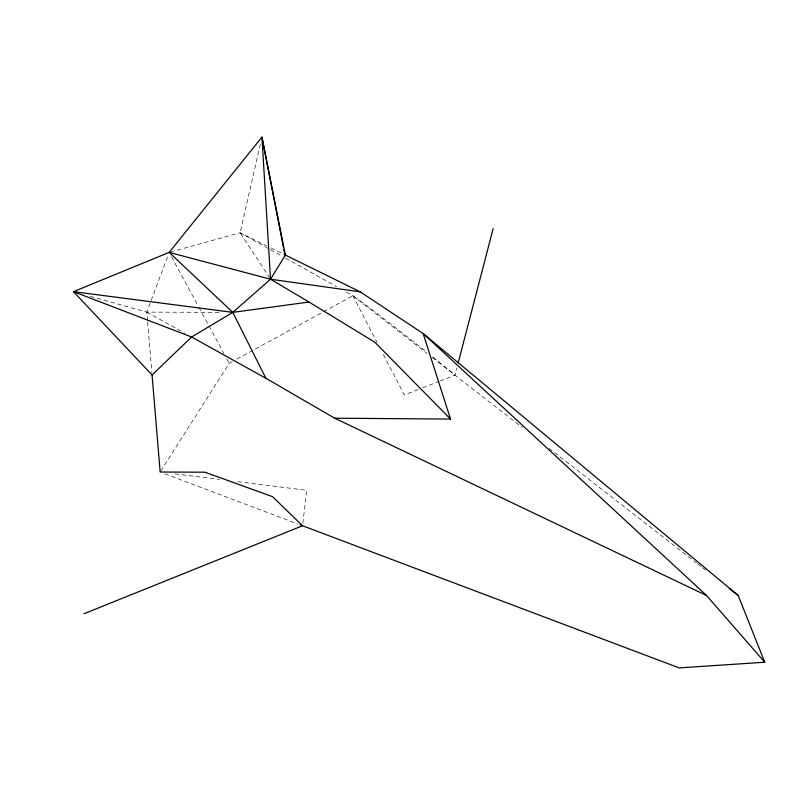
<?xml version="1.0" encoding="UTF-8"?>
<svg xmlns="http://www.w3.org/2000/svg" width="805" height="805" viewBox="0 0 805 805"><rect width="100%" height="100%" fill="white"/><g stroke="black" fill="none" stroke-linecap="round" stroke-linejoin="round"><path stroke-width="0.6" stroke-dasharray="4.03 3.02" d="M302.841 523.31L306.665 490.275L235.895 481.45M269.856 278.178L240.101 232.796L260.568 143.169M440.023 381.027L454.996 375.16L456.888 367.895M147.536 320.742L146.812 312.119L168.285 254.722M160.829 470.965L229.194 363.276L232.474 361.475M236.851 359.09L352.882 295.727L376.297 312.783L426.308 351.674M418.147 389.6L404.331 395.003L382.949 353.737M422.756 387.789L438.876 381.479M170.358 252.056L240.101 232.796L266.596 245.827M90.321 296.351L146.812 312.119L220.339 312.33M175.057 473.873L219.755 479.438M164.824 473.783L297.88 523.995M271.013 247.99L285.362 255.054M146.812 312.119L185.059 333.361M240.101 232.796L269.303 249.087M270.379 249.691L282.273 256.332M285.523 258.133L336.591 286.63M346.361 292.094L352.882 295.727L427.234 353.566M432.194 357.42L522.324 427.536M549.05 448.325L692.612 559.998M693.598 560.773L696.577 563.087M697.563 563.852L701.527 566.931M702.513 567.706L705.482 570.01M432.999 357.158L454.996 375.16M171.535 256.775L198.282 306.182M198.875 307.279L208.384 324.848M208.978 325.945L223.84 353.395M226.809 358.879L229.194 363.276M352.882 295.727L377.163 342.578M147.637 321.98L151.853 372.514"/><path stroke-width="1.21" d="M458.146 363.055L493.123 228.711M152.065 374.979L73.486 291.662L169.161 252.388L261.947 137.112L285.362 255.054L270.53 279.214L232.796 312.37L191.61 337.003L152.065 374.979L160.155 472.022L204.963 472.203L272.503 496.655L302.549 525.756L83.982 613.742M334.679 418.198L450.528 419.073L374.818 342.195L308.989 302.036L232.796 312.37L73.486 291.662L191.61 337.003L265.881 378.27L334.679 418.198L706.559 595.499L764.75 662.233L679.168 667.888L300.215 524.88M764.75 662.233L738.155 595.428L423.128 333.522L360.227 291.863L270.53 279.214L169.161 252.388L232.796 312.37L265.881 378.27M285.362 255.054L360.227 291.863M308.989 302.036L270.53 279.214L261.947 137.112L283.38 247.135M729.25 588.495L738.155 595.428M706.559 595.499L423.128 333.522L450.528 419.073M283.853 249.58L285.04 255.698"/></g></svg>
